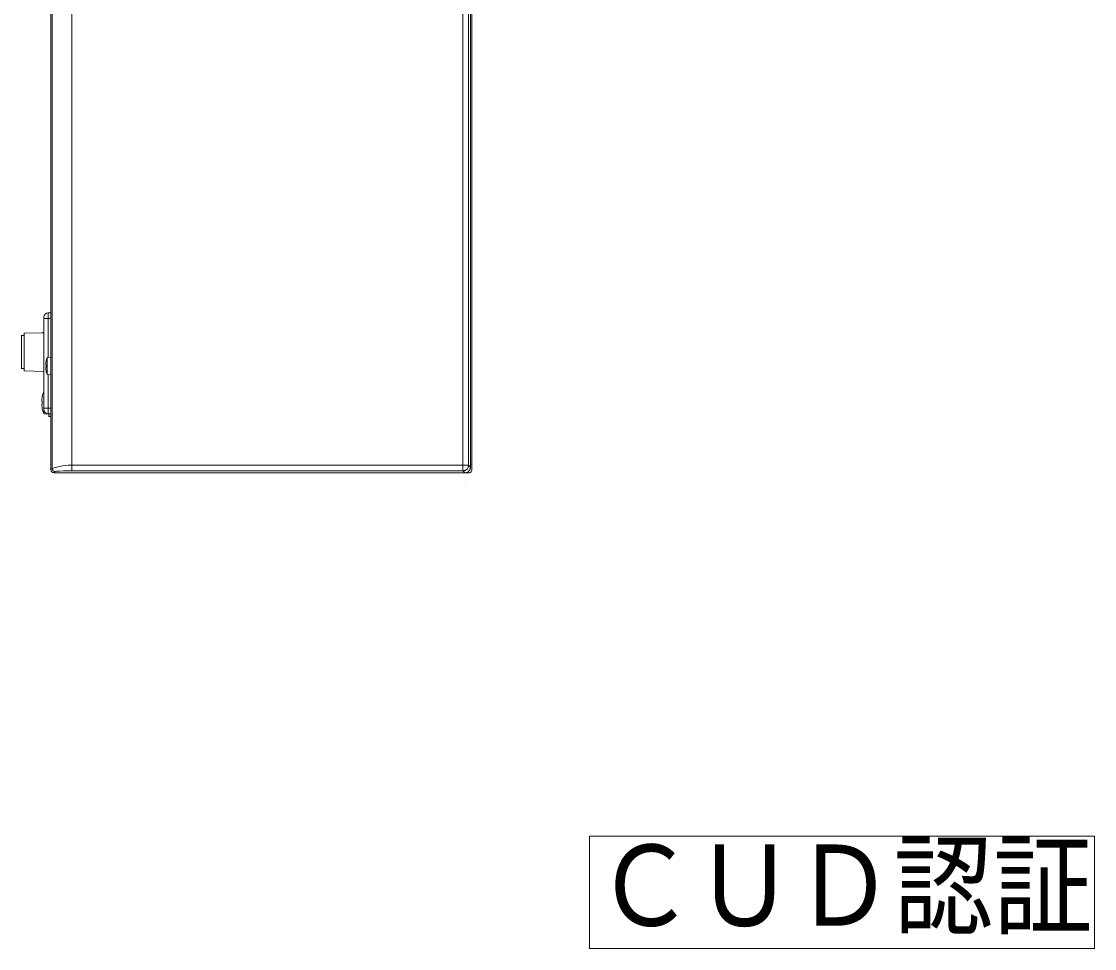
# Model space of a CAD drawing. Units: millimetres on the paper. Extents: x -62 to 66, y -119 to 119.
# Drawn here: x 24.26 to 62.5, y 7.5 to 40.53 of the extents above; entities that cross this region are included whole.
import ezdxf
from ezdxf.enums import TextEntityAlignment as Align

# ---------------------------------------------------------------- set-up
doc = ezdxf.new("R2010")
doc.units = ezdxf.units.MM
doc.layers.add('0-0_MOJI1', color=7, linetype='Continuous', lineweight=9)
doc.layers.add('0-3_GAIKEI', color=4, linetype='Continuous', lineweight=9)
doc.styles.add('ＭＳ ゴシック', font='')
doc.styles.get('ＭＳ ゴシック').set_extended_font_data('MS Gothic')

msp = doc.modelspace()

# ---------------------------------------------------------------- linework, layer by layer
at = {"layer": '0-0_MOJI1'}
msp.add_lwpolyline([(44.5, 7.5), (44.5, 11.5), (62.5, 11.5), (62.5, 7.5)], close=True, dxfattribs=at)
at = {"layer": '0-3_GAIKEI', "color": 7}
for p, q in [((25.313, 24.552), (25.313, 90.752)), ((40.313, 90.752), (40.313, 24.552)), ((40.064, 24.452), (25.413, 24.452)), ((40.066, 24.452), (40.213, 24.452))]:
    msp.add_line(p, q, dxfattribs=at)
at = {"layer": '0-3_GAIKEI'}
for p, q in [((25.357, 90.708), (25.357, 24.596)), ((39.995, 24.72), (39.995, 90.783)), ((40.263, 90.652), (40.263, 24.652)), ((26.056, 90.584), (26.056, 24.72)), ((40.195, 24.72), (40.195, 90.584)), ((40.313, 31.865), (40.313, 31.867)), ((25.063, 30), (25.063, 26.704)), ((25.063, 29.95), (25.211, 29.95)), ((25.313, 30.152), (25.211, 30.15)), ((25.313, 29.952), (25.211, 29.95)), ((25.211, 29.95), (25.211, 28.558)), ((24.263, 28.162), (24.263, 29.342)), ((24.263, 29.342), (24.363, 29.342)), ((24.363, 29.422), (25.063, 29.44)), ((24.363, 28.082), (24.363, 29.422)), ((40.313, 29.439), (40.313, 29.437)), ((25.14, 28.411), (25.14, 28.412)), ((25.183, 28.556), (25.313, 28.567)), ((25.183, 28.556), (25.183, 27.948)), ((24.263, 28.162), (24.363, 28.162)), ((24.363, 28.082), (25.063, 28.063)), ((25.14, 28.29), (25.128, 28.292)), ((25.14, 28.092), (25.14, 28.092)), ((25.183, 27.948), (25.313, 27.937)), ((25.211, 27.946), (25.211, 26.754)), ((25.005, 27.162), (25.006, 27.161)), ((25.006, 27.005), (24.99, 27.006)), ((25.005, 26.742), (25.006, 26.743)), ((25.063, 26.754), (25.211, 26.754)), ((25.063, 26.702), (25.063, 26.552)), ((25.063, 26.552), (25.233, 26.537)), ((25.313, 26.552), (25.211, 26.554)), ((25.233, 26.553), (25.233, 26.452)), ((25.313, 26.452), (25.233, 26.452)), ((26.056, 24.521), (39.995, 24.521)), ((39.995, 24.72), (39.995, 24.521)), ((40.195, 24.72), (39.995, 24.72)), ((39.995, 24.521), (40.064, 24.452)), ((40.195, 24.72), (40.263, 24.652)), ((40.263, 24.752), (40.313, 24.752)), ((40.063, 24.152), (40.063, 24.152)), ((40.113, 24.452), (40.113, 24.457))]:
    msp.add_line(p, q, dxfattribs=at)
for points in [[(25.211, 30.15), (25.211, 30.15), (25.21, 30.149), (25.21, 30.137), (25.21, 30.062), (25.211, 29.95)], [(25.063, 29.452), (25.013, 29.452), (25.013, 29.439)], [(25.128, 28.331), (25.127, 28.316), (25.127, 28.3), (25.127, 28.294), (25.128, 28.293), (25.128, 28.292), (25.128, 28.292), (25.128, 28.292), (25.128, 28.292)], [(25.128, 28.292), (25.128, 28.292), (25.128, 28.292), (25.128, 28.292), (25.128, 28.293), (25.127, 28.299)], [(25.14, 28.411), (25.133, 28.372), (25.128, 28.331)], [(25.14, 28.29), (25.14, 28.252), (25.14, 28.213), (25.128, 28.212), (25.128, 28.212), (25.128, 28.212), (25.128, 28.212), (25.127, 28.21), (25.127, 28.194), (25.128, 28.173), (25.133, 28.132), (25.14, 28.092)], [(25.127, 28.201), (25.127, 28.208), (25.128, 28.211), (25.128, 28.212), (25.128, 28.212), (25.128, 28.212), (25.128, 28.212)], [(24.99, 27.006), (24.99, 27.006), (24.99, 27.007), (24.989, 27.007), (24.989, 27.008), (24.988, 27.015), (24.99, 27.056)], [(24.99, 26.848), (24.988, 26.887), (24.989, 26.894), (24.989, 26.896), (24.989, 26.897), (24.99, 26.897), (24.99, 26.898), (25.006, 26.899)], [(25.313, 26.752), (25.211, 26.754), (25.21, 26.623), (25.21, 26.557), (25.211, 26.554), (25.211, 26.554), (25.211, 26.554)], [(25.313, 24.552), (25.341, 24.579), (25.352, 24.59), (25.357, 24.596)], [(25.357, 24.596), (25.36, 24.598), (25.37, 24.603), (25.395, 24.614), (25.433, 24.627), (25.489, 24.644), (25.557, 24.662), (25.636, 24.678), (25.725, 24.694), (25.824, 24.707), (25.931, 24.716), (26.056, 24.72)], [(25.413, 24.452), (25.449, 24.488), (25.457, 24.496)], [(25.457, 24.496), (25.458, 24.497), (25.463, 24.498), (25.475, 24.501), (25.515, 24.506), (25.618, 24.513), (25.761, 24.518), (25.935, 24.52), (26.056, 24.521)], [(26.056, 24.72), (26.239, 24.72), (26.847, 24.72), (27.712, 24.72), (39.995, 24.72)], [(26.058, 24.586), (26.057, 24.528), (26.057, 24.522), (26.056, 24.521)], [(39.995, 24.521), (40.015, 24.522), (40.035, 24.525), (40.054, 24.53), (40.073, 24.537), (40.091, 24.545), (40.108, 24.556), (40.124, 24.568), (40.139, 24.582), (40.152, 24.597), (40.163, 24.614), (40.173, 24.631), (40.181, 24.649), (40.188, 24.668), (40.192, 24.688), (40.195, 24.72)], [(40.064, 24.452), (40.084, 24.453), (40.104, 24.456), (40.123, 24.461), (40.142, 24.468), (40.16, 24.477), (40.177, 24.487), (40.193, 24.499), (40.207, 24.513), (40.22, 24.528), (40.232, 24.544), (40.242, 24.562), (40.25, 24.58), (40.256, 24.599), (40.261, 24.619), (40.263, 24.652)]]:
    msp.add_lwpolyline(points, dxfattribs=at)
for centre, radius, start, end in [((25.213, 30), 0.15, 91, 180), ((25.922, 28.252), 0.798, 157.6435, 168.4373), ((25.922, 28.252), 0.798, 191.5627, 202.3565), ((26.029, 26.952), 1.044, 168.434, 174.2703), ((26.024, 26.952), 1.041, 157.3871, 168.3578), ((25.05, 27.019), 0.0621, 177.7502, 189.5764), ((25.054, 26.885), 0.0662, 170.7516, 181.9348), ((26.028, 26.952), 1.044, 185.7295, 191.5662), ((26.146, 26.952), 1.141, 177.3356, 182.6632), ((26.024, 26.952), 1.041, 191.6422, 202.6129), ((25.213, 26.704), 0.15, 180, 269), ((25.458, 24.596), 0.1, 180, 270), ((17.914, 24.56), 8.144, 0.1855, 1.128)]:
    msp.add_arc(centre, radius, start, end, dxfattribs=at)
at = {"layer": '0-3_GAIKEI', "color": 7}
for centre, radius, start, end in [((25.413, 24.552), 0.0998, 180, 225.0236), ((25.413, 24.552), 0.0998, 224.95, 270), ((40.213, 24.552), 0.1, 270, 0)]:
    msp.add_arc(centre, radius, start, end, dxfattribs=at)

# ---------------------------------------------------------------- texts
at = {"layer": '0-0_MOJI1', "style": 'ＭＳ ゴシック', "width": 0.9}
msp.add_text('ＣＵＤ認証', height=2.889, dxfattribs=at).set_placement((44.7, 7.445), align=Align.BOTTOM_LEFT)

doc.saveas('drawing.dxf')
